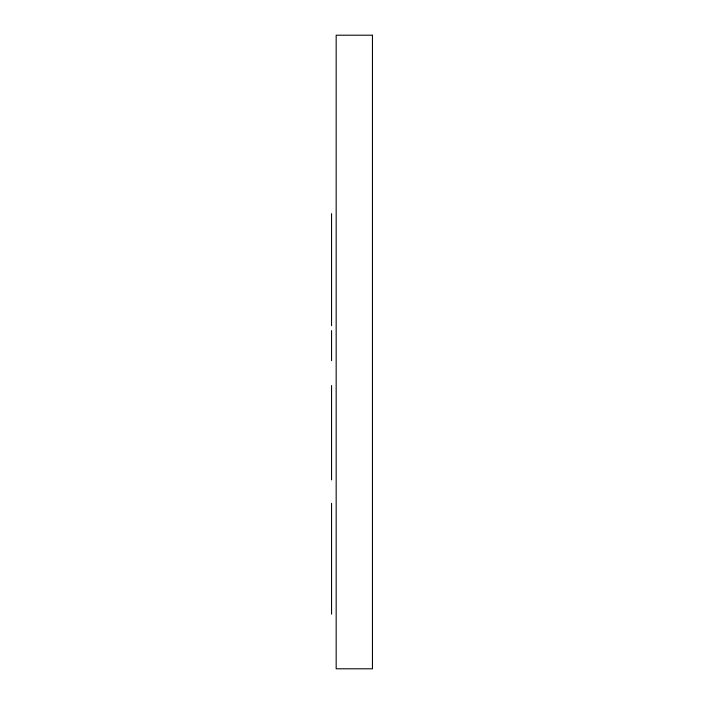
<?xml version="1.0" encoding="UTF-8"?>
<svg xmlns="http://www.w3.org/2000/svg" width="704" height="704" viewBox="0 0 704 704"><rect width="100%" height="100%" fill="white"/><g stroke="black" fill="none" stroke-linecap="round" stroke-linejoin="round"><path stroke-width="1.06" d="M331.558 213.611L331.558 325.714M331.558 330.572L331.558 360.677M331.558 385.537L331.558 479.873M331.558 503.29L331.558 614.17M372.442 35.2L336.169 35.2L336.169 668.8L372.442 668.8L372.442 35.2"/></g></svg>
